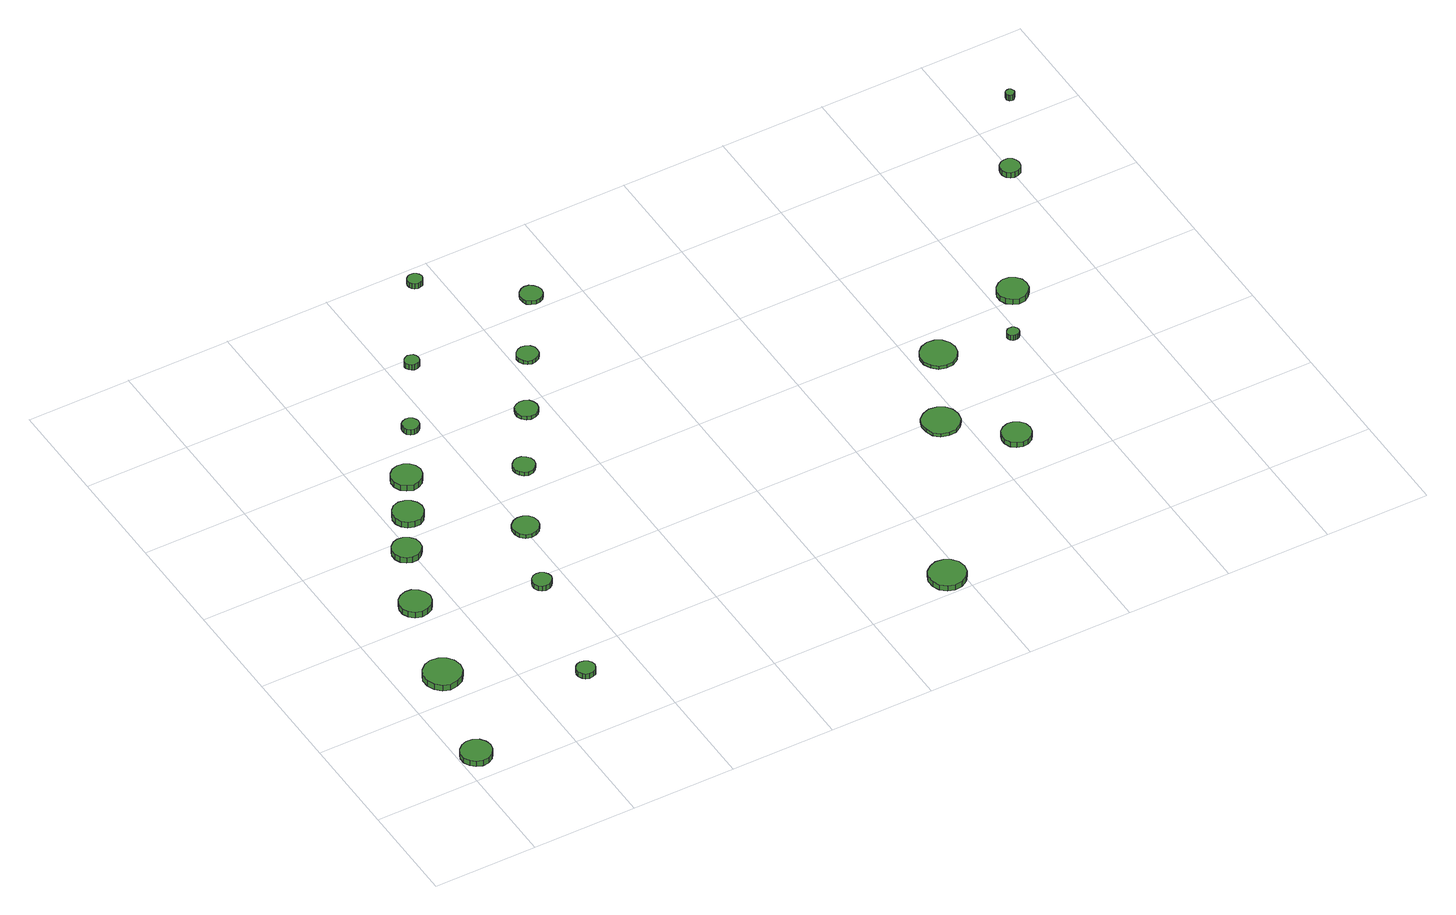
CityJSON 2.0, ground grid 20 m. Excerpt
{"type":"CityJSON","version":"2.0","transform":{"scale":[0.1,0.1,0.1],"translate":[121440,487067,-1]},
"CityObjects":{
"tree1":{"type":"SolitaryVegetationObject","attributes":{"function":"something"},"geometry":[{"type":"MultiSurface","lod":"1","boundaries":[[[0,1,2,3,4,5,6,7,8,9,10,11,12,13,14]],[[15,16,17,18,19,20,21,22,23,24,25,26,27,28,29]],[[0,29,28,1]],[[1,28,27,2]],[[2,27,26,3]],[[3,26,25,4]],[[4,25,24,5]],[[5,24,23,6]],[[6,23,22,7]],[[7,22,21,8]],[[8,21,20,9]],[[9,20,19,10]],[[10,19,18,11]],[[11,18,17,12]],[[12,17,16,13]],[[13,16,15,14]],[[14,15,29,0]]]}]},
"tree2":{"type":"SolitaryVegetationObject","attributes":{"function":"something"},"geometry":[{"type":"MultiSurface","lod":"1","boundaries":[[[30,31,32,33,34,35,36,37,38,39,40,41,42,43,44]],[[45,46,47,48,49,50,51,52,53,54,55,56,57,58,59]],[[30,59,58,31]],[[31,58,57,32]],[[32,57,56,33]],[[33,56,55,34]],[[34,55,54,35]],[[35,54,53,36]],[[36,53,52,37]],[[37,52,51,38]],[[38,51,50,39]],[[39,50,49,40]],[[40,49,48,41]],[[41,48,47,42]],[[42,47,46,43]],[[43,46,45,44]],[[44,45,59,30]]]}]},
"tree3":{"type":"SolitaryVegetationObject","attributes":{"function":"something"},"geometry":[{"type":"MultiSurface","lod":"1","boundaries":[[[60,61,62,63,64,65,66,67,68,69,70,71,72,73,74]],[[75,76,77,78,79,80,81,82,83,84,85,86,87,88,89]],[[60,89,88,61]],[[61,88,87,62]],[[62,87,86,63]],[[63,86,85,64]],[[64,85,84,65]],[[65,84,83,66]],[[66,83,82,67]],[[67,82,81,68]],[[68,81,80,69]],[[69,80,79,70]],[[70,79,78,71]],[[71,78,77,72]],[[72,77,76,73]],[[73,76,75,74]],[[74,75,89,60]]]}]},
"tree4":{"type":"SolitaryVegetationObject","attributes":{"function":"something"},"geometry":[{"type":"MultiSurface","lod":"1","boundaries":[[[90,91,92,93,94,95,96,97,98,99,100,101,102,103,104]],[[105,106,107,108,109,110,111,112,113,114,115,116,117,118,119]],[[90,119,118,91]],[[91,118,117,92]],[[92,117,116,93]],[[93,116,115,94]],[[94,115,114,95]],[[95,114,113,96]],[[96,113,112,97]],[[97,112,111,98]],[[98,111,110,99]],[[99,110,109,100]],[[100,109,108,101]],[[101,108,107,102]],[[102,107,106,103]],[[103,106,105,104]],[[104,105,119,90]]]}]},
"tree5":{"type":"SolitaryVegetationObject","attributes":{"function":"something"},"geometry":[{"type":"MultiSurface","lod":"1","boundaries":[[[120,121,122,123,124,125,126,127,128,129,130,131,132,133,134]],[[135,136,137,138,139,140,141,142,143,144,145,146,147,148,149]],[[120,149,148,121]],[[121,148,147,122]],[[122,147,146,123]],[[123,146,145,124]],[[124,145,144,125]],[[125,144,143,126]],[[126,143,142,127]],[[127,142,141,128]],[[128,141,140,129]],[[129,140,139,130]],[[130,139,138,131]],[[131,138,137,132]],[[132,137,136,133]],[[133,136,135,134]],[[134,135,149,120]]]}]},
"tree6":{"type":"SolitaryVegetationObject","attributes":{"function":"something"},"geometry":[{"type":"MultiSurface","lod":"1","boundaries":[[[150,151,152,153,154,155,156,157,158,159,160,161,162,163,164]],[[165,166,167,168,169,170,171,172,173,174,175,176,177,178,179]],[[150,179,178,151]],[[151,178,177,152]],[[152,177,176,153]],[[153,176,175,154]],[[154,175,174,155]],[[155,174,173,156]],[[156,173,172,157]],[[157,172,171,158]],[[158,171,170,159]],[[159,170,169,160]],[[160,169,168,161]],[[161,168,167,162]],[[162,167,166,163]],[[163,166,165,164]],[[164,165,179,150]]]}]},
"tree7":{"type":"SolitaryVegetationObject","attributes":{"function":"something"},"geometry":[{"type":"MultiSurface","lod":"1","boundaries":[[[180,181,182,183,184,185,186,187,188,189,190,191,192,193,194]],[[195,196,197,198,199,200,201,202,203,204,205,206,207,208,209]],[[180,209,208,181]],[[181,208,207,182]],[[182,207,206,183]],[[183,206,205,184]],[[184,205,204,185]],[[185,204,203,186]],[[186,203,202,187]],[[187,202,201,188]],[[188,201,200,189]],[[189,200,199,190]],[[190,199,198,191]],[[191,198,197,192]],[[192,197,196,193]],[[193,196,195,194]],[[194,195,209,180]]]}]},
"tree8":{"type":"SolitaryVegetationObject","attributes":{"function":"something"},"geometry":[{"type":"MultiSurface","lod":"1","boundaries":[[[210,211,212,213,214,215,216,217,218,219,220,221,222,223,224]],[[225,226,227,228,229,230,231,232,233,234,235,236,237,238,239]],[[210,239,238,211]],[[211,238,237,212]],[[212,237,236,213]],[[213,236,235,214]],[[214,235,234,215]],[[215,234,233,216]],[[216,233,232,217]],[[217,232,231,218]],[[218,231,230,219]],[[219,230,229,220]],[[220,229,228,221]],[[221,228,227,222]],[[222,227,226,223]],[[223,226,225,224]],[[224,225,239,210]]]}]},
"tree9":{"type":"SolitaryVegetationObject","attributes":{"function":"something"},"geometry":[{"type":"MultiSurface","lod":"1","boundaries":[[[240,241,242,243,244,245,246,247,248,249,250,251,252,253,254]],[[255,256,257,258,259,260,261,262,263,264,265,266,267,268,269]],[[240,269,268,241]],[[241,268,267,242]],[[242,267,266,243]],[[243,266,265,244]],[[244,265,264,245]],[[245,264,263,246]],[[246,263,262,247]],[[247,262,261,248]],[[248,261,260,249]],[[249,260,259,250]],[[250,259,258,251]],[[251,258,257,252]],[[252,257,256,253]],[[253,256,255,254]],[[254,255,269,240]]]}]},
"tree10":{"type":"SolitaryVegetationObject","attributes":{"function":"something"},"geometry":[{"type":"MultiSurface","lod":"1","boundaries":[[[270,271,272,273,274,275,276,277,278,279,280,281,282,283,284]],[[285,286,287,288,289,290,291,292,293,294,295,296,297,298,299]],[[270,299,298,271]],[[271,298,297,272]],[[272,297,296,273]],[[273,296,295,274]],[[274,295,294,275]],[[275,294,293,276]],[[276,293,292,277]],[[277,292,291,278]],[[278,291,290,279]],[[279,290,289,280]],[[280,289,288,281]],[[281,288,287,282]],[[282,287,286,283]],[[283,286,285,284]],[[284,285,299,270]]]}]},
"tree11":{"type":"SolitaryVegetationObject","attributes":{"function":"something"},"geometry":[{"type":"MultiSurface","lod":"1","boundaries":[[[300,301,302,303,304,305,306,307,308,309,310,311,312,313,314]],[[315,316,317,318,319,320,321,322,323,324,325,326,327,328,329]],[[300,329,328,301]],[[301,328,327,302]],[[302,327,326,303]],[[303,326,325,304]],[[304,325,324,305]],[[305,324,323,306]],[[306,323,322,307]],[[307,322,321,308]],[[308,321,320,309]],[[309,320,319,310]],[[310,319,318,311]],[[311,318,317,312]],[[312,317,316,313]],[[313,316,315,314]],[[314,315,329,300]]]}]},
"tree12":{"type":"SolitaryVegetationObject","attributes":{"function":"something"},"geometry":[{"type":"MultiSurface","lod":"1","boundaries":[[[330,331,332,333,334,335,336,337,338,339,340,341,342,343,344]],[[345,346,347,348,349,350,351,352,353,354,355,356,357,358,359]],[[330,359,358,331]],[[331,358,357,332]],[[332,357,356,333]],[[333,356,355,334]],[[334,355,354,335]],[[335,354,353,336]],[[336,353,352,337]],[[337,352,351,338]],[[338,351,350,339]],[[339,350,349,340]],[[340,349,348,341]],[[341,348,347,342]],[[342,347,346,343]],[[343,346,345,344]],[[344,345,359,330]]]}]},
"tree13":{"type":"SolitaryVegetationObject","attributes":{"function":"something"},"geometry":[{"type":"MultiSurface","lod":"1","boundaries":[[[360,361,362,363,364,365,366,367,368,369,370,371,372,373,374]],[[375,376,377,378,379,380,381,382,383,384,385,386,387,388,389]],[[360,389,388,361]],[[361,388,387,362]],[[362,387,386,363]],[[363,386,385,364]],[[364,385,384,365]],[[365,384,383,366]],[[366,383,382,367]],[[367,382,381,368]],[[368,381,380,369]],[[369,380,379,370]],[[370,379,378,371]],[[371,378,377,372]],[[372,377,376,373]],[[373,376,375,374]],[[374,375,389,360]]]}]},
"tree14":{"type":"SolitaryVegetationObject","attributes":{"function":"something"},"geometry":[{"type":"MultiSurface","lod":"1","boundaries":[[[390,391,392,393,394,395,396,397,398,399,400,401,402,403,404]],[[405,406,407,408,409,410,411,412,413,414,415,416,417,418,419]],[[390,419,418,391]],[[391,418,417,392]],[[392,417,416,393]],[[393,416,415,394]],[[394,415,414,395]],[[395,414,413,396]],[[396,413,412,397]],[[397,412,411,398]],[[398,411,410,399]],[[399,410,409,400]],[[400,409,408,401]],[[401,408,407,402]],[[402,407,406,403]],[[403,406,405,404]],[[404,405,419,390]]]}]},
"tree15":{"type":"SolitaryVegetationObject","attributes":{"function":"something"},"geometry":[{"type":"MultiSurface","lod":"1","boundaries":[[[420,421,422,423,424,425,426,427,428,429,430,431,432,433,434]],[[435,436,437,438,439,440,441,442,443,444,445,446,447,448,449]],[[420,449,448,421]],[[421,448,447,422]],[[422,447,446,423]],[[423,446,445,424]],[[424,445,444,425]],[[425,444,443,426]],[[426,443,442,427]],[[427,442,441,428]],[[428,441,440,429]],[[429,440,439,430]],[[430,439,438,431]],[[431,438,437,432]],[[432,437,436,433]],[[433,436,435,434]],[[434,435,449,420]]]}]},
"tree16":{"type":"SolitaryVegetationObject","attributes":{"function":"something"},"geometry":[{"type":"MultiSurface","lod":"1","boundaries":[[[450,451,452,453,454,455,456,457,458,459,460,461,462,463,464]],[[465,466,467,468,469,470,471,472,473,474,475,476,477,478,479]],[[450,479,478,451]],[[451,478,477,452]],[[452,477,476,453]],[[453,476,475,454]],[[454,475,474,455]],[[455,474,473,456]],[[456,473,472,457]],[[457,472,471,458]],[[458,471,470,459]],[[459,470,469,460]],[[460,469,468,461]],[[461,468,467,462]],[[462,467,466,463]],[[463,466,465,464]],[[464,465,479,450]]]}]},
"tree17":{"type":"SolitaryVegetationObject","attributes":{"function":"something"},"geometry":[{"type":"MultiSurface","lod":"1","boundaries":[[[480,481,482,483,484,485,486,487,488,489,490,491,492,493,494]],[[495,496,497,498,499,500,501,502,503,504,505,506,507,508,509]],[[480,509,508,481]],[[481,508,507,482]],[[482,507,506,483]],[[483,506,505,484]],[[484,505,504,485]],[[485,504,503,486]],[[486,503,502,487]],[[487,502,501,488]],[[488,501,500,489]],[[489,500,499,490]],[[490,499,498,491]],[[491,498,497,492]],[[492,497,496,493]],[[493,496,495,494]],[[494,495,509,480]]]}]},
"tree18":{"type":"SolitaryVegetationObject","attributes":{"function":"something"},"geometry":[{"type":"MultiSurface","lod":"1","boundaries":[[[510,511,512,513,514,515,516,517,518,519,520,521,522,523,524]],[[525,526,527,528,529,530,531,532,533,534,535,536,537,538,539]],[[510,539,538,511]],[[511,538,537,512]],[[512,537,536,513]],[[513,536,535,514]],[[514,535,534,515]],[[515,534,533,516]],[[516,533,532,517]],[[517,532,531,518]],[[518,531,530,519]],[[519,530,529,520]],[[520,529,528,521]],[[521,528,527,522]],[[522,527,526,523]],[[523,526,525,524]],[[524,525,539,510]]]}]},
"tree19":{"type":"SolitaryVegetationObject","attributes":{"function":"something"},"geometry":[{"type":"MultiSurface","lod":"1","boundaries":[[[540,541,542,543,544,545,546,547,548,549,550,551,552,553,554]],[[555,556,557,558,559,560,561,562,563,564,565,566,567,568,569]],[[540,569,568,541]],[[541,568,567,542]],[[542,567,566,543]],[[543,566,565,544]],[[544,565,564,545]],[[545,564,563,546]],[[546,563,562,547]],[[547,562,561,548]],[[548,561,560,549]],[[549,560,559,550]],[[550,559,558,551]],[[551,558,557,552]],[[552,557,556,553]],[[553,556,555,554]],[[554,555,569,540]]]}]},
"tree20":{"type":"SolitaryVegetationObject","attributes":{"function":"something"},"geometry":[{"type":"MultiSurface","lod":"1","boundaries":[[[570,571,572,573,574,575,576,577,578,579,580,581,582,583,584]],[[585,586,587,588,589,590,591,592,593,594,595,596,597,598,599]],[[570,599,598,571]],[[571,598,597,572]],[[572,597,596,573]],[[573,596,595,574]],[[574,595,594,575]],[[575,594,593,576]],[[576,593,592,577]],[[577,592,591,578]],[[578,591,590,579]],[[579,590,589,580]],[[580,589,588,581]],[[581,588,587,582]],[[582,587,586,583]],[[583,586,585,584]],[[584,585,599,570]]]}]},
"tree21":{"type":"SolitaryVegetationObject","attributes":{"function":"something"},"geometry":[{"type":"MultiSurface","lod":"1","boundaries":[[[600,601,602,603,604,605,606,607,608,609,610,611,612,613,614]],[[615,616,617,618,619,620,621,622,623,624,625,626,627,628,629]],[[600,629,628,601]],[[601,628,627,602]],[[602,627,626,603]],[[603,626,625,604]],[[604,625,624,605]],[[605,624,623,606]],[[606,623,622,607]],[[607,622,621,608]],[[608,621,620,609]],[[609,620,619,610]],[[610,619,618,611]],[[611,618,617,612]],[[612,617,616,613]],[[613,616,615,614]],[[614,615,629,600]]]}]},
"tree22":{"type":"SolitaryVegetationObject","attributes":{"function":"something"},"geometry":[{"type":"MultiSurface","lod":"1","boundaries":[[[630,631,632,633,634,635,636,637,638,639,640,641,642,643,644]],[[645,646,647,648,649,650,651,652,653,654,655,656,657,658,659]],[[630,659,658,631]],[[631,658,657,632]],[[632,657,656,633]],[[633,656,655,634]],[[634,655,654,635]],[[635,654,653,636]],[[636,653,652,637]],[[637,652,651,638]],[[638,651,650,639]],[[639,650,649,640]],[[640,649,648,641]],[[641,648,647,642]],[[642,647,646,643]],[[643,646,645,644]],[[644,645,659,630]]]}]},
"tree23":{"type":"SolitaryVegetationObject","attributes":{"function":"something"},"geometry":[{"type":"MultiSurface","lod":"1","boundaries":[[[660,661,662,663,664,665,666,667,668,669,670,671,672,673,674]],[[675,676,677,678,679,680,681,682,683,684,685,686,687,688,689]],[[660,689,688,661]],[[661,688,687,662]],[[662,687,686,663]],[[663,686,685,664]],[[664,685,684,665]],[[665,684,683,666]],[[666,683,682,667]],[[667,682,681,668]],[[668,681,680,669]],[[669,680,679,670]],[[670,679,678,671]],[[671,678,677,672]],[[672,677,676,673]],[[673,676,675,674]],[[674,675,689,660]]]}]},
"tree24":{"type":"SolitaryVegetationObject","attributes":{"function":"something"},"geometry":[{"type":"MultiSurface","lod":"1","boundaries":[[[690,691,692,693,694,695,696,697,698,699,700,701,702,703,704]],[[705,706,707,708,709,710,711,712,713,714,715,716,717,718,719]],[[690,719,718,691]],[[691,718,717,692]],[[692,717,716,693]],[[693,716,715,694]],[[694,715,714,695]],[[695,714,713,696]],[[696,713,712,697]],[[697,712,711,698]],[[698,711,710,699]],[[699,710,709,700]],[[700,709,708,701]],[[701,708,707,702]],[[702,707,706,703]],[[703,706,705,704]],[[704,705,719,690]]]}]}
},
"vertices":[
[62,57,18],[59,69,18],[52,79,18],[41,85,18],[29,86,18],[18,82,18],[9,74,18],[4,63,18],[4,51,18],[9,40,18],[18,32,18],[29,28,18],[41,29,18],[52,35,18],[59,45,18],[59,45,6],[52,35,6],[41,29,6],[29,28,6],[18,32,6],[9,40,6],[4,51,6],[4,63,6],[9,74,6],[18,82,6],[29,86,6],[41,85,6],[52,79,6],[59,69,6],[62,57,6],
[118,258,23],[115,273,23],[106,285,23],[93,292,23],[78,294,23],[64,289,23],[53,279,23],[47,266,23],[47,251,23],[53,237,23],[64,227,23],[78,222,23],[93,224,23],[106,231,23],[115,243,23],[115,243,10],[106,231,10],[93,224,10],[78,222,10],[64,227,10],[53,237,10],[47,251,10],[47,266,10],[53,279,10],[64,289,10],[78,294,10],[93,292,10],[106,285,10],[115,273,10],[118,258,10],
[164,440,22],[161,452,22],[154,462,22],[143,469,22],[131,470,22],[119,466,22],[110,458,22],[105,446,22],[105,434,22],[110,423,22],[119,415,22],[131,411,22],[143,412,22],[154,418,22],[161,428,22],[161,428,9],[154,418,9],[143,412,9],[131,411,9],[119,415,9],[110,423,9],[105,434,9],[105,446,9],[110,458,9],[119,466,9],[131,470,9],[143,469,9],[154,462,9],[161,452,9],[164,440,9],
[324,146,17],[322,154,17],[318,159,17],[311,163,17],[304,164,17],[297,162,17],[292,157,17],[289,150,17],[289,143,17],[292,136,17],[297,131,17],[304,129,17],[311,130,17],[318,133,17],[322,139,17],[322,139,6],[318,133,6],[311,130,6],[304,129,6],[297,131,6],[292,136,6],[289,143,6],[289,150,6],[292,157,6],[297,162,6],[304,164,6],[311,163,6],[318,159,6],[322,154,6],[324,146,6],
[220,571,18],[218,582,18],[211,591,18],[201,597,18],[190,598,18],[180,595,18],[171,587,18],[167,577,18],[167,565,18],[171,555,18],[180,548,18],[190,544,18],[201,545,18],[211,551,18],[218,560,18],[218,560,6],[211,551,6],[201,545,6],[190,544,6],[180,548,6],[171,555,6],[167,565,6],[167,577,6],[171,587,6],[180,595,6],[190,598,6],[201,597,6],[211,591,6],[218,582,6],[220,571,6],
[271,650,19],[268,662,19],[261,671,19],[251,677,19],[239,679,19],[227,675,19],[219,667,19],[214,656,19],[214,644,19],[219,633,19],[227,625,19],[239,621,19],[251,622,19],[261,628,19],[268,638,19],[268,638,6],[261,628,6],[251,622,6],[239,621,6],[227,625,6],[219,633,6],[214,644,6],[214,656,6],[219,667,6],[227,675,6],[239,679,6],[251,677,6],[261,671,6],[268,662,6],[271,650,6],
[374,382,17],[372,389,17],[368,395,17],[361,399,17],[354,400,17],[347,398,17],[341,393,17],[338,386,17],[338,378,17],[341,371,17],[347,366,17],[354,364,17],[361,365,17],[368,369,17],[372,375,17],[372,375,6],[368,369,6],[361,365,6],[354,364,6],[347,366,6],[341,371,6],[338,378,6],[338,386,6],[341,393,6],[347,398,6],[354,400,6],[361,399,6],[368,395,6],[372,389,6],[374,382,6],
[317,733,19],[314,745,19],[307,754,19],[297,760,19],[285,761,19],[274,758,19],[265,750,19],[260,739,19],[260,727,19],[265,716,19],[274,708,19],[285,704,19],[297,706,19],[307,712,19],[314,721,19],[314,721,6],[307,712,6],[297,706,6],[285,704,6],[274,708,6],[265,716,6],[260,727,6],[260,739,6],[265,750,6],[274,758,6],[285,761,6],[297,760,6],[307,754,6],[314,745,6],[317,733,6],
[428,520,14],[426,530,14],[420,538,14],[411,543,14],[401,544,14],[391,541,14],[383,534,14],[379,525,14],[379,515,14],[383,505,14],[391,498,14],[401,495,14],[411,496,14],[420,501,14],[426,510,14],[426,510,6],[420,501,6],[411,496,6],[401,495,6],[391,498,6],[383,505,6],[379,515,6],[379,525,6],[383,534,6],[391,541,6],[401,544,6],[411,543,6],[420,538,6],[426,530,6],[428,520,6],
[377,844,18],[375,850,18],[372,855,18],[366,859,18],[359,859,18],[353,857,18],[348,853,18],[346,847,18],[346,840,18],[348,834,18],[353,830,18],[359,828,18],[366,829,18],[372,832,18],[375,837,18],[375,837,6],[372,832,6],[366,829,6],[359,828,6],[353,830,6],[348,834,6],[346,840,6],[346,847,6],[348,853,6],[353,857,6],[359,859,6],[366,859,6],[372,855,6],[375,850,6],[377,844,6],
[501,657,14],[499,666,14],[494,672,14],[487,677,14],[478,678,14],[470,675,14],[464,669,14],[460,661,14],[460,653,14],[464,645,14],[470,639,14],[478,636,14],[487,637,14],[494,642,14],[499,649,14],[499,649,6],[494,642,6],[487,637,6],[478,636,6],[470,639,6],[464,645,6],[460,653,6],[460,661,6],[464,669,6],[470,675,6],[478,678,6],[487,677,6],[494,672,6],[499,666,6],[501,657,6],
[460,986,18],[459,991,18],[456,996,18],[451,998,18],[445,999,18],[440,997,18],[436,994,18],[433,988,18],[433,983,18],[436,978,18],[440,974,18],[445,972,18],[451,973,18],[456,975,18],[459,980,18],[459,980,6],[456,975,6],[451,973,6],[445,972,6],[440,974,6],[436,978,6],[433,983,6],[433,988,6],[436,994,6],[440,997,6],[445,999,6],[451,998,6],[456,996,6],[459,991,6],[460,986,6],
[579,780,14],[577,789,14],[572,796,14],[564,800,14],[555,801,14],[547,798,14],[540,793,14],[537,784,14],[537,776,14],[540,768,14],[547,762,14],[555,759,14],[564,760,14],[572,764,14],[577,771,14],[577,771,6],[572,764,6],[564,760,6],[555,759,6],[547,762,6],[540,768,6],[537,776,6],[537,784,6],[540,793,6],[547,798,6],[555,801,6],[564,800,6],[572,796,6],[577,789,6],[579,780,6],
[651,902,14],[650,910,14],[645,917,14],[637,921,14],[629,922,14],[621,919,14],[615,914,14],[611,906,14],[611,898,14],[615,890,14],[621,884,14],[629,882,14],[637,883,14],[645,887,14],[650,894,14],[650,894,6],[645,887,6],[637,883,6],[629,882,6],[621,884,6],[615,890,6],[611,898,6],[611,906,6],[615,914,6],[621,919,6],[629,922,6],[637,921,6],[645,917,6],[650,910,6],[651,902,6],
[572,1164,18],[570,1170,18],[567,1174,18],[562,1177,18],[556,1178,18],[550,1176,18],[546,1172,18],[544,1167,18],[544,1161,18],[546,1156,18],[550,1152,18],[556,1150,18],[562,1151,18],[567,1153,18],[570,1158,18],[570,1158,6],[567,1153,6],[562,1151,6],[556,1150,6],[550,1152,6],[546,1156,6],[544,1161,6],[544,1167,6],[546,1172,6],[550,1176,6],[556,1178,6],[562,1177,6],[567,1174,6],[570,1170,6],[572,1164,6],
[1007,38,19],[1004,53,19],[995,64,19],[983,71,19],[968,73,19],[955,68,19],[944,59,19],[938,46,19],[938,31,19],[944,18,19],[955,8,19],[968,4,19],[983,5,19],[995,13,19],[1004,24,19],[1004,24,7],[995,13,7],[983,5,7],[968,4,7],[955,8,7],[944,18,7],[938,31,7],[938,46,7],[944,59,7],[955,68,7],[968,73,7],[983,71,7],[995,64,7],[1004,53,7],[1007,38,7],
[736,1033,14],[734,1041,14],[729,1048,14],[722,1053,14],[713,1054,14],[705,1051,14],[698,1045,14],[695,1037,14],[695,1028,14],[698,1020,14],[705,1015,14],[713,1012,14],[722,1013,14],[729,1017,14],[734,1024,14],[734,1024,6],[729,1017,6],[722,1013,6],[713,1012,6],[705,1015,6],[698,1020,6],[695,1028,6],[695,1037,6],[698,1045,6],[705,1051,6],[713,1054,6],[722,1053,6],[729,1048,6],[734,1041,6],[736,1033,6],
[1200,390,13],[1197,404,13],[1189,416,13],[1176,423,13],[1161,425,13],[1147,420,13],[1136,411,13],[1131,397,13],[1131,383,13],[1136,369,13],[1147,359,13],[1161,355,13],[1176,356,13],[1189,364,13],[1197,375,13],[1197,375,6],[1189,364,6],[1176,356,6],[1161,355,6],[1147,359,6],[1136,369,6],[1131,383,6],[1131,397,6],[1136,411,6],[1147,420,6],[1161,425,6],[1176,423,6],[1189,416,6],[1197,404,6],[1200,390,6],
[1288,292,17],[1286,304,17],[1279,313,17],[1269,319,17],[1258,320,17],[1247,316,17],[1238,309,17],[1234,298,17],[1234,287,17],[1238,276,17],[1247,269,17],[1258,265,17],[1269,266,17],[1279,272,17],[1286,281,17],[1286,281,6],[1279,272,6],[1269,266,6],[1258,265,6],[1247,269,6],[1238,276,6],[1234,287,6],[1234,298,6],[1238,309,6],[1247,316,6],[1258,320,6],[1269,319,6],[1279,313,6],[1286,304,6],[1288,292,6],
[1283,542,13],[1280,556,13],[1272,567,13],[1260,574,13],[1246,576,13],[1232,571,13],[1222,562,13],[1216,549,13],[1216,535,13],[1222,522,13],[1232,512,13],[1246,508,13],[1260,509,13],[1272,516,13],[1280,528,13],[1280,528,6],[1272,516,6],[1260,509,6],[1246,508,6],[1232,512,6],[1222,522,6],[1216,535,6],[1216,549,6],[1222,562,6],[1232,571,6],[1246,576,6],[1260,574,6],[1272,567,6],[1280,556,6],[1283,542,6],
[1399,521,17],[1398,525,17],[1395,529,17],[1391,531,17],[1386,532,17],[1382,531,17],[1378,527,17],[1376,523,17],[1376,518,17],[1378,514,17],[1382,511,17],[1386,510,17],[1391,510,17],[1395,512,17],[1398,516,17],[1398,516,6],[1395,512,6],[1391,510,6],[1386,510,6],[1382,511,6],[1378,514,6],[1376,518,6],[1376,523,6],[1378,527,6],[1382,531,6],[1386,532,6],[1391,531,6],[1395,529,6],[1398,525,6],[1399,521,6],
[1471,616,18],[1469,628,18],[1462,638,18],[1451,644,18],[1439,645,18],[1428,641,18],[1419,633,18],[1414,622,18],[1414,610,18],[1419,599,18],[1428,591,18],[1439,587,18],[1451,588,18],[1462,595,18],[1469,604,18],[1469,604,6],[1462,595,6],[1451,588,6],[1439,587,6],[1428,591,6],[1419,599,6],[1414,610,6],[1414,622,6],[1419,633,6],[1428,641,6],[1439,645,6],[1451,644,6],[1462,638,6],[1469,628,6],[1471,616,6],
[1615,887,24],[1613,894,24],[1609,901,24],[1602,905,24],[1594,905,24],[1587,903,24],[1581,898,24],[1578,890,24],[1578,883,24],[1581,875,24],[1587,870,24],[1594,868,24],[1602,869,24],[1609,872,24],[1613,879,24],[1613,879,12],[1609,872,12],[1602,869,12],[1594,868,12],[1587,870,12],[1581,875,12],[1578,883,12],[1578,890,12],[1581,898,12],[1587,903,12],[1594,905,12],[1602,905,12],[1609,901,12],[1613,894,12],[1615,887,12],
[1697,1045,30],[1696,1048,30],[1694,1051,30],[1691,1053,30],[1688,1053,30],[1684,1052,30],[1682,1050,30],[1681,1047,30],[1681,1043,30],[1682,1040,30],[1684,1038,30],[1688,1037,30],[1691,1037,30],[1694,1039,30],[1696,1042,30],[1696,1042,17],[1694,1039,17],[1691,1037,17],[1688,1037,17],[1684,1038,17],[1682,1040,17],[1681,1043,17],[1681,1047,17],[1682,1050,17],[1684,1052,17],[1688,1053,17],[1691,1053,17],[1694,1051,17],[1696,1048,17],[1697,1045,17]
]}
